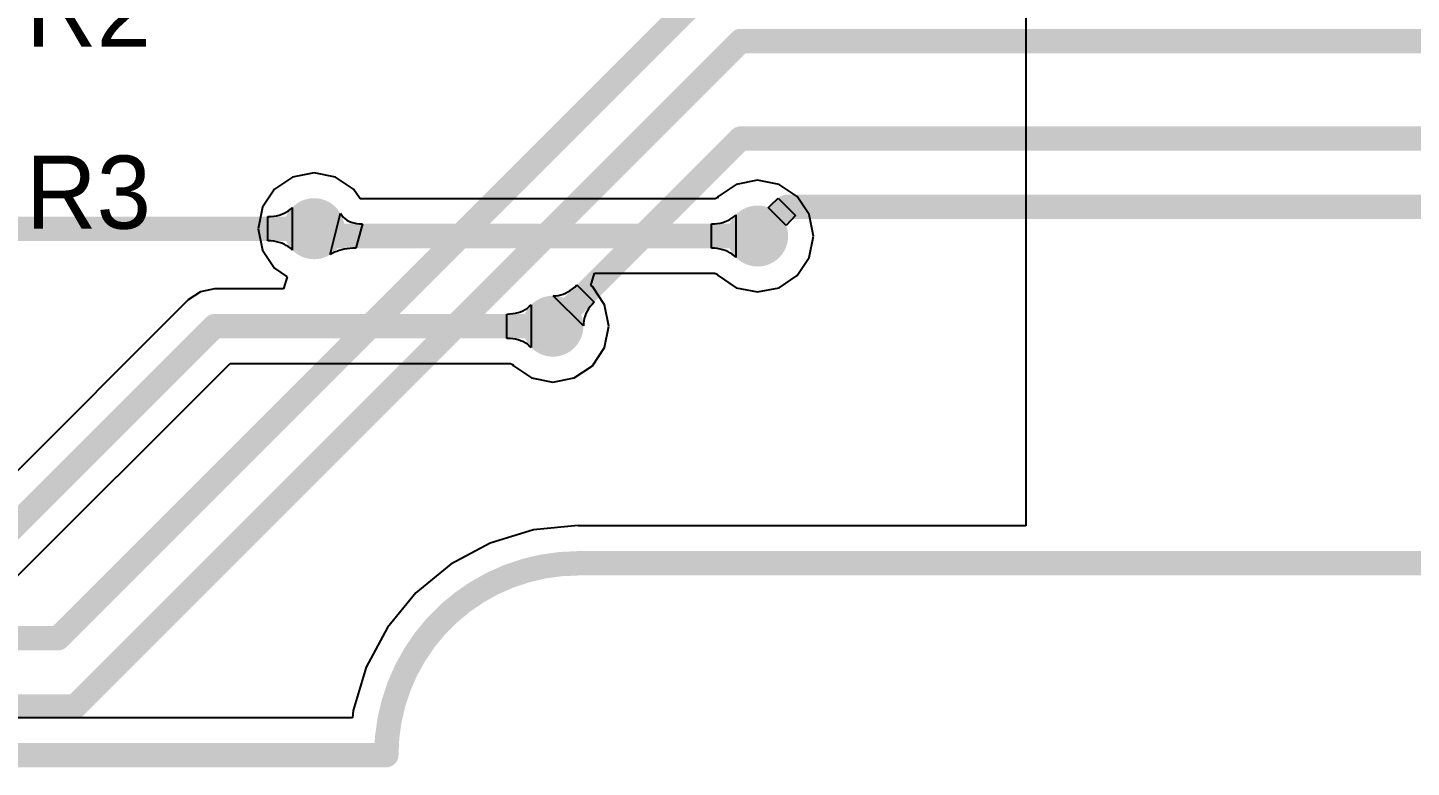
# Model space of a CAD drawing. Header units: millimetres. Extents: x 84.4 to 173.9, y 144 to 177.
# Drawn here: x 133.44 to 147.86, y 143.98 to 151.69 of the extents above; entities that cross this region are included whole.
import ezdxf

# ---------------------------------------------------------------- set-up
doc = ezdxf.new("R2010")
doc.units = ezdxf.units.MM
for name, color, linetype in [('BottomLayer', 5, 'Continuous'), ('KeepOutLayer', 6, 'Continuous'), ('MultiLayer', 9, 'Continuous'), ('TopLayer', 1, 'Continuous'), ('TopOverlay', 2, 'Continuous'), ('ViaHoleLayer', 16, 'Continuous')]:
    doc.layers.add(name, color=color, linetype=linetype)

msp = doc.modelspace()

# ---------------------------------------------------------------- linework, layer by layer
at = {"layer": 'BottomLayer'}
for p, q in [((141.171, 149.822), (141.188, 149.837)), ((141.188, 149.837), (141.264, 149.911)), ((141.264, 149.911), (141.444, 149.732)), ((135.945, 149.72), (135.976, 149.721)), ((135.945, 149.466), (135.945, 149.72)), ((135.976, 149.721), (136.007, 149.724)), ((136.007, 149.724), (136.035, 149.728)), ((136.035, 149.728), (136.063, 149.735)), ((136.063, 149.735), (136.089, 149.744)), ((136.089, 149.744), (136.114, 149.754)), ((136.114, 149.754), (136.137, 149.766)), ((136.137, 149.766), (136.159, 149.781)), ((136.159, 149.781), (136.18, 149.797)), ((136.18, 149.797), (136.199, 149.815)), ((136.199, 149.815), (136.199, 149.371)), ((141.159, 149.814), (141.161, 149.815)), ((141.347, 149.627), (141.159, 149.814)), ((141.161, 149.815), (141.165, 149.818)), ((141.165, 149.818), (141.171, 149.822)), ((141.444, 149.732), (141.347, 149.627)), ((135.976, 149.465), (135.945, 149.466)), ((136.007, 149.462), (135.976, 149.465)), ((136.035, 149.457), (136.007, 149.462)), ((136.063, 149.451), (136.035, 149.457)), ((136.089, 149.442), (136.063, 149.451)), ((136.114, 149.432), (136.089, 149.442)), ((136.137, 149.419), (136.114, 149.432)), ((136.159, 149.405), (136.137, 149.419)), ((136.18, 149.389), (136.159, 149.405)), ((136.199, 149.371), (136.18, 149.389)), ((139.12, 148.966), (139.143, 148.985)), ((139.143, 148.985), (139.166, 149.007)), ((139.166, 149.007), (139.346, 148.827)), ((138.919, 148.894), (138.945, 148.895)), ((139.233, 148.58), (138.919, 148.894)), ((138.945, 148.895), (138.971, 148.898)), ((138.971, 148.898), (138.997, 148.904)), ((138.997, 148.904), (139.022, 148.912)), ((139.022, 148.912), (139.047, 148.922)), ((139.047, 148.922), (139.072, 148.934)), ((139.072, 148.934), (139.096, 148.949)), ((139.096, 148.949), (139.12, 148.966)), ((139.346, 148.827), (139.324, 148.804)), ((139.25, 148.684), (139.242, 148.658)), ((139.26, 148.709), (139.25, 148.684)), ((139.273, 148.733), (139.26, 148.709)), ((139.288, 148.757), (139.273, 148.733)), ((139.305, 148.781), (139.288, 148.757)), ((139.324, 148.804), (139.305, 148.781)), ((139.234, 148.606), (139.233, 148.58)), ((139.237, 148.633), (139.234, 148.606)), ((139.242, 148.658), (139.237, 148.633))]:
    msp.add_line(p, q, dxfattribs=at)
at = {"layer": 'BottomLayer', "const_width": 0.254}
for points in [[(133.759, 145.326), (140.49, 152.057)], [(133.937, 144.614), (140.871, 151.549)], [(140.871, 151.549), (152.25, 151.549)], [(138.915, 148.577), (140.871, 150.533)], [(140.871, 150.533), (162.41, 150.533)], [(141.049, 149.517), (141.354, 149.821)], [(141.354, 149.821), (164.112, 149.821)], [(130.381, 149.593), (136.426, 149.593)], [(132.311, 145.326), (133.759, 145.326)], [(130.305, 144.614), (133.937, 144.614)]]:
    msp.add_lwpolyline(points, dxfattribs=at)
at = {"layer": 'BottomLayer'}
for points, const_width in [([(140.808, 151.549, 1), (140.935, 151.549, 1)], 0.127), ([(140.808, 151.549, 1), (140.935, 151.549, 1)], 0.127), ([(140.808, 150.533, 1), (140.935, 150.533, 1)], 0.127), ([(140.808, 150.533, 1), (140.935, 150.533, 1)], 0.127), ([(136.267, 149.593, 1), (136.585, 149.593, 1)], 0.318), ([(141.29, 149.821, 1), (141.417, 149.821, 1)], 0.127), ([(141.29, 149.821, 1), (141.417, 149.821, 1)], 0.127), ([(136.363, 149.593, 1), (136.49, 149.593, 1)], 0.127), ([(140.89, 149.517, 1), (141.208, 149.517, 1)], 0.318), ([(140.986, 149.517, 1), (141.113, 149.517, 1)], 0.127), ([(138.757, 148.577, 1), (139.074, 148.577, 1)], 0.318), ([(138.852, 148.577, 1), (138.979, 148.577, 1)], 0.127), ([(133.696, 145.326, 1), (133.823, 145.326, 1)], 0.127), ([(133.696, 145.326, 1), (133.823, 145.326, 1)], 0.127), ([(133.874, 144.614, 1), (134.001, 144.614, 1)], 0.127), ([(133.874, 144.614, 1), (134.001, 144.614, 1)], 0.127)]:
    msp.add_lwpolyline(points, format="xyb", close=True, dxfattribs=dict(at, const_width=const_width))
at = {"layer": 'KeepOutLayer', "const_width": 0.254}
msp.add_lwpolyline([(137.179, 144.106, -0.414214), (139.179, 146.106)], format="xyb", dxfattribs=at)
for points in [[(139.179, 146.106), (141.179, 146.106)], [(140.179, 146.106), (162.228, 146.106)], [(89.133, 144.106), (137.179, 144.106)]]:
    msp.add_lwpolyline(points, dxfattribs=at)
at = {"layer": 'KeepOutLayer', "const_width": 0.127}
for points in [[(139.116, 146.106, 1), (139.242, 146.106, 1)], [(139.116, 146.106, 1), (139.242, 146.106, 1)], [(140.115, 146.106, 1), (140.242, 146.106, 1)], [(141.115, 146.106, 1), (141.242, 146.106, 1)], [(137.115, 144.106, 1), (137.242, 144.106, 1)], [(137.115, 144.106, 1), (137.242, 144.106, 1)]]:
    msp.add_lwpolyline(points, format="xyb", close=True, dxfattribs=at)
at = {"layer": 'MultiLayer', "const_width": 0.318}
for points in [[(136.267, 149.593, 1), (136.585, 149.593, 1)], [(140.89, 149.517, 1), (141.208, 149.517, 1)], [(138.757, 148.577, 1), (139.074, 148.577, 1)]]:
    msp.add_lwpolyline(points, format="xyb", close=True, dxfattribs=at)
at = {"layer": 'TopLayer'}
for p, q in [((143.843, 174.366), (143.843, 146.495)), ((136.203, 150.131), (136.014, 150.005)), ((136.426, 150.176), (136.203, 150.131)), ((136.649, 150.131), (136.426, 150.176)), ((136.838, 150.005), (136.649, 150.131)), ((136.014, 150.005), (135.888, 149.816)), ((136.899, 149.914), (136.838, 150.005)), ((140.826, 150.055), (140.637, 149.929)), ((141.049, 150.099), (140.826, 150.055)), ((141.272, 150.055), (141.049, 150.099)), ((141.461, 149.929), (141.272, 150.055)), ((136.908, 149.905), (136.899, 149.914)), ((140.6, 149.905), (136.908, 149.905)), ((140.607, 149.906), (140.6, 149.905)), ((140.615, 149.908), (140.607, 149.906)), ((140.621, 149.91), (140.615, 149.908)), ((140.626, 149.912), (140.621, 149.91)), ((140.637, 149.929), (140.626, 149.912)), ((140.626, 149.912), (140.626, 149.912)), ((141.587, 149.74), (141.461, 149.929)), ((135.888, 149.816), (135.844, 149.593)), ((136.593, 149.323), (136.7, 149.754)), ((136.7, 149.754), (136.714, 149.733)), ((136.714, 149.733), (136.73, 149.714)), ((136.73, 149.714), (136.748, 149.698)), ((136.748, 149.698), (136.768, 149.683)), ((140.737, 149.678), (140.76, 149.69)), ((140.76, 149.69), (140.782, 149.705)), ((140.782, 149.705), (140.803, 149.721)), ((140.803, 149.721), (140.822, 149.739)), ((140.822, 149.739), (140.822, 149.294)), ((141.632, 149.517), (141.587, 149.74)), ((135.844, 149.593), (135.888, 149.37)), ((136.768, 149.683), (136.79, 149.671)), ((136.79, 149.671), (136.814, 149.661)), ((136.814, 149.661), (136.84, 149.654)), ((136.84, 149.654), (136.868, 149.648)), ((136.93, 149.644), (136.861, 149.39)), ((136.868, 149.648), (136.898, 149.645)), ((136.898, 149.645), (136.93, 149.644)), ((140.568, 149.644), (140.599, 149.645)), ((140.568, 149.39), (140.568, 149.644)), ((140.599, 149.645), (140.629, 149.647)), ((140.629, 149.647), (140.658, 149.652)), ((140.658, 149.652), (140.686, 149.659)), ((140.686, 149.659), (140.712, 149.667)), ((140.712, 149.667), (140.737, 149.678)), ((141.587, 149.294), (141.632, 149.517)), ((135.888, 149.37), (136.014, 149.181)), ((136.615, 149.335), (136.593, 149.323)), ((136.638, 149.347), (136.615, 149.335)), ((136.663, 149.357), (136.638, 149.347)), ((136.688, 149.366), (136.663, 149.357)), ((136.714, 149.373), (136.688, 149.366)), ((136.741, 149.379), (136.714, 149.373)), ((136.77, 149.384), (136.741, 149.379)), ((136.829, 149.389), (136.77, 149.384)), ((136.861, 149.39), (136.829, 149.389)), ((140.599, 149.389), (140.568, 149.39)), ((140.629, 149.386), (140.599, 149.389)), ((140.658, 149.381), (140.629, 149.386)), ((140.686, 149.374), (140.658, 149.381)), ((140.712, 149.366), (140.686, 149.374)), ((140.737, 149.355), (140.712, 149.366)), ((140.76, 149.343), (140.737, 149.355)), ((140.782, 149.329), (140.76, 149.343)), ((140.803, 149.312), (140.782, 149.329)), ((140.822, 149.294), (140.803, 149.312)), ((141.461, 149.105), (141.587, 149.294)), ((136.014, 149.181), (136.147, 149.092)), ((139.309, 149.001), (139.348, 149.128)), ((139.348, 149.128), (140.6, 149.128)), ((140.6, 149.128), (140.607, 149.127)), ((140.607, 149.127), (140.615, 149.125)), ((140.615, 149.125), (140.621, 149.123)), ((140.621, 149.123), (140.626, 149.121)), ((140.626, 149.121), (140.626, 149.121)), ((140.626, 149.121), (140.637, 149.105)), ((136.147, 149.092), (136.108, 148.965)), ((139.327, 148.989), (139.309, 149.001)), ((139.454, 148.8), (139.327, 148.989)), ((140.637, 149.105), (140.826, 148.978)), ((140.826, 148.978), (141.049, 148.934)), ((141.049, 148.934), (141.272, 148.978)), ((141.272, 148.978), (141.461, 149.105)), ((135.115, 148.852), (133.195, 146.932)), ((135.241, 148.936), (135.115, 148.852)), ((135.389, 148.965), (135.241, 148.936)), ((136.108, 148.965), (135.389, 148.965)), ((138.434, 148.704), (138.466, 148.705)), ((138.434, 148.45), (138.434, 148.704)), ((138.466, 148.705), (138.496, 148.708)), ((138.496, 148.708), (138.525, 148.712)), ((138.525, 148.712), (138.552, 148.719)), ((138.552, 148.719), (138.578, 148.728)), ((138.578, 148.728), (138.603, 148.738)), ((138.603, 148.738), (138.627, 148.75)), ((138.627, 148.75), (138.649, 148.765)), ((138.649, 148.765), (138.669, 148.781)), ((138.669, 148.781), (138.689, 148.799)), ((138.689, 148.799), (138.689, 148.355)), ((139.498, 148.577), (139.454, 148.8)), ((139.454, 148.354), (139.498, 148.577)), ((138.466, 148.449), (138.434, 148.45)), ((138.496, 148.446), (138.466, 148.449)), ((138.525, 148.441), (138.496, 148.446)), ((138.552, 148.435), (138.525, 148.441)), ((138.578, 148.426), (138.552, 148.435)), ((138.603, 148.416), (138.578, 148.426)), ((138.627, 148.403), (138.603, 148.416)), ((138.649, 148.389), (138.627, 148.403)), ((138.669, 148.373), (138.649, 148.389)), ((138.689, 148.355), (138.669, 148.373)), ((139.327, 148.165), (139.454, 148.354)), ((133.194, 145.832), (135.55, 148.188)), ((135.55, 148.188), (138.467, 148.188)), ((138.467, 148.188), (138.473, 148.187)), ((138.473, 148.187), (138.481, 148.185)), ((138.481, 148.185), (138.487, 148.183)), ((138.487, 148.183), (138.492, 148.181)), ((138.492, 148.181), (138.493, 148.181)), ((138.493, 148.181), (138.503, 148.165)), ((138.503, 148.165), (138.692, 148.038)), ((139.138, 148.038), (139.327, 148.165)), ((138.692, 148.038), (138.915, 147.994)), ((138.915, 147.994), (139.138, 148.038)), ((138.712, 146.453), (138.263, 146.317)), ((139.179, 146.499), (138.712, 146.453)), ((139.179, 146.495), (139.179, 146.499)), ((143.843, 146.495), (139.179, 146.495)), ((138.263, 146.317), (137.85, 146.096)), ((137.85, 146.096), (137.487, 145.798)), ((137.487, 145.798), (137.19, 145.436)), ((137.19, 145.436), (136.969, 145.022)), ((136.969, 145.022), (136.832, 144.573)), ((136.832, 144.573), (136.825, 144.495)), ((136.825, 144.495), (126.797, 144.495))]:
    msp.add_line(p, q, dxfattribs=at)
for points, const_width in [([(136.267, 149.593, 1), (136.585, 149.593, 1)], 0.318), ([(136.363, 149.593, 1), (136.49, 149.593, 1)], 0.127), ([(140.89, 149.517, 1), (141.208, 149.517, 1)], 0.318), ([(136.439, 149.517, 1), (136.566, 149.517, 1)], 0.127), ([(136.439, 149.517, 1), (136.566, 149.517, 1)], 0.127), ([(140.986, 149.517, 1), (141.113, 149.517, 1)], 0.127), ([(138.757, 148.577, 1), (139.074, 148.577, 1)], 0.318), ([(135.326, 148.577, 1), (135.453, 148.577, 1)], 0.127), ([(135.326, 148.577, 1), (135.453, 148.577, 1)], 0.127), ([(138.852, 148.577, 1), (138.979, 148.577, 1)], 0.127)]:
    msp.add_lwpolyline(points, format="xyb", close=True, dxfattribs=dict(at, const_width=const_width))
at = {"layer": 'TopLayer', "const_width": 0.254}
for points in [[(136.426, 149.593), (136.502, 149.517)], [(136.502, 149.517), (141.049, 149.517)], [(132.919, 146.107), (135.389, 148.577)], [(135.389, 148.577), (138.915, 148.577)]]:
    msp.add_lwpolyline(points, dxfattribs=at)
at = {"layer": 'ViaHoleLayer', "const_width": 0.191}
for points in [[(136.331, 149.593, 1), (136.521, 149.593, 1)], [(140.954, 149.517, 1), (141.144, 149.517, 1)], [(138.82, 148.577, 1), (139.011, 148.577, 1)]]:
    msp.add_lwpolyline(points, format="xyb", close=True, dxfattribs=at)

# ---------------------------------------------------------------- texts
at = {"layer": 'TopOverlay'}
for s, p in [('R2', (133.424, 151.489)), ('R3', (133.424, 149.593))]:
    msp.add_text(s, height=0.762, dxfattribs=at).set_placement(p)

doc.saveas('drawing.dxf')
